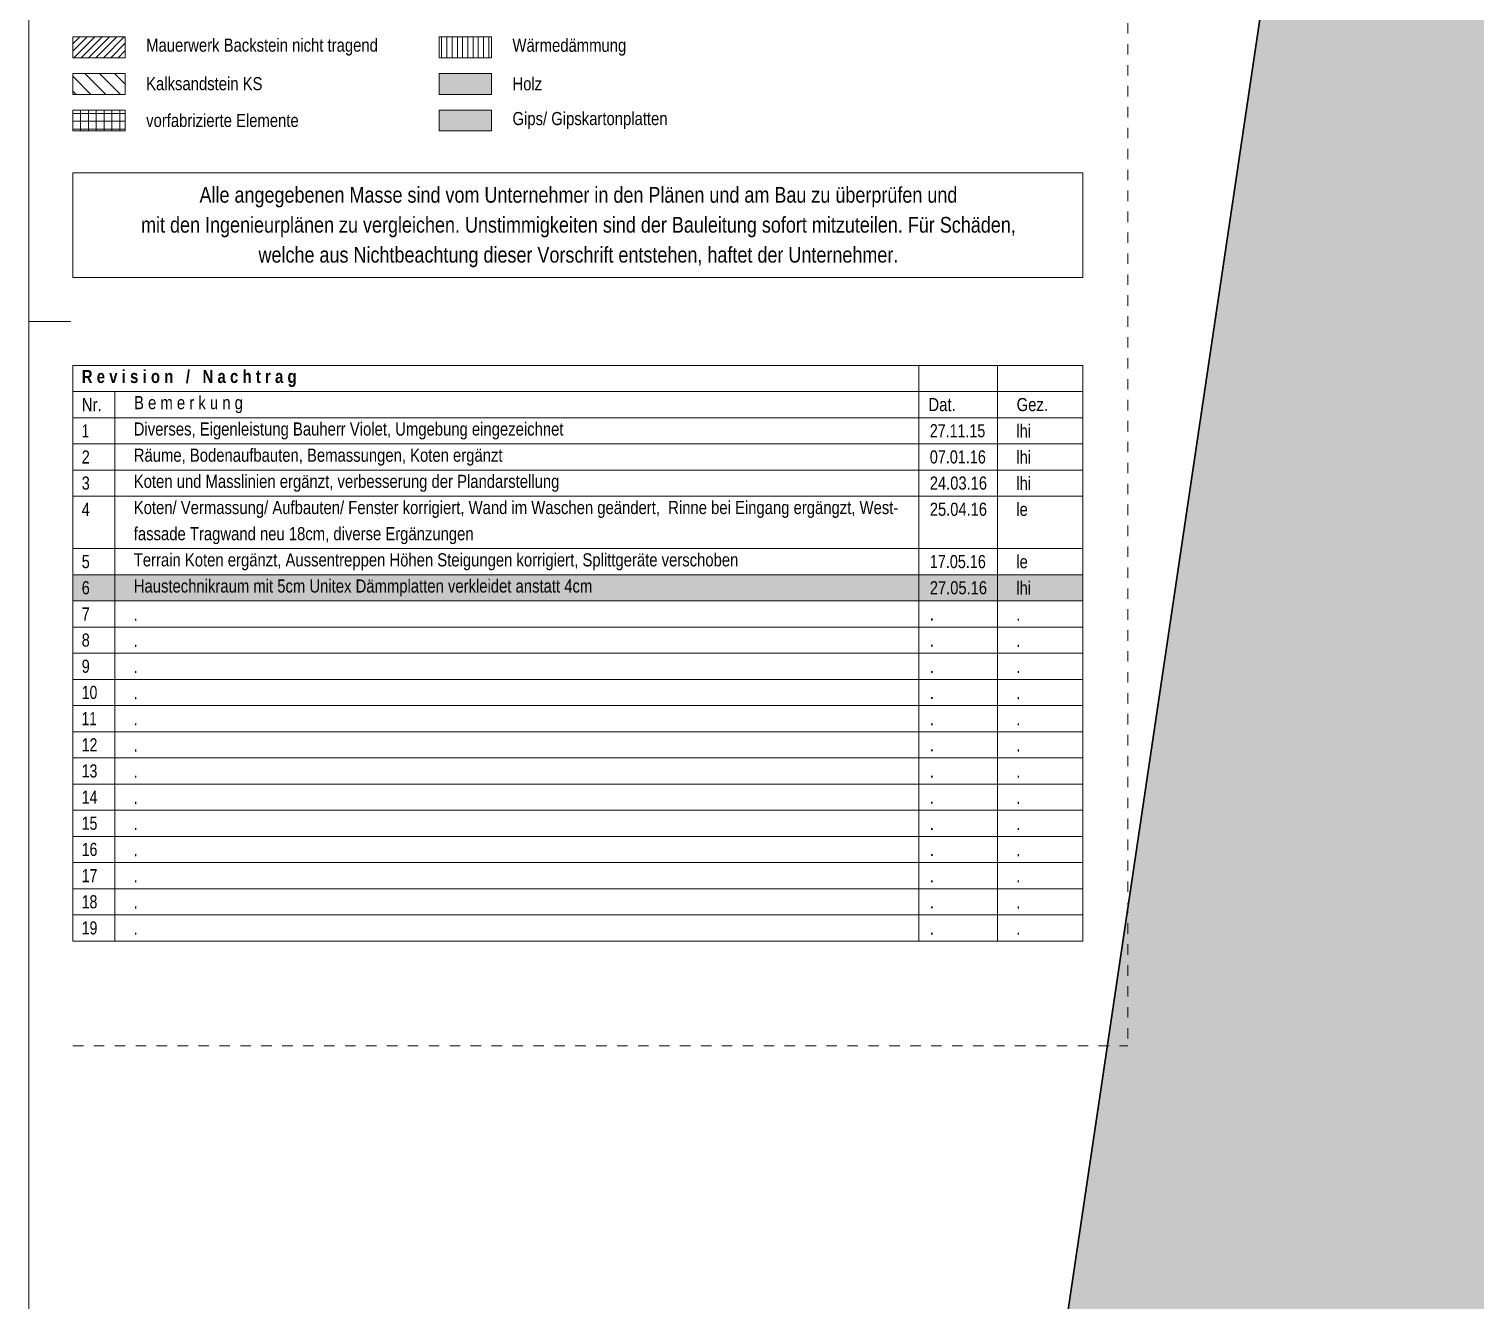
# Model space of a CAD drawing. Header units: metres. Extents: x -117 to -12, y 122 to 163.
# Drawn here: x -117.04 to -103.23, y 134.91 to 147.06 of the extents above; entities that cross this region are included whole.
import ezdxf

# ---------------------------------------------------------------- set-up
doc = ezdxf.new("R2010")
doc.units = ezdxf.units.M
for name, pattern in [('AUSGEZOGEN', [0]), ('STRICHLINIE_S4', [0.165, 0.125, -0.04]), ('VERDECKT2_S2', [0.09, 0.05, -0.04])]:
    doc.linetypes.add(name, pattern=pattern)
for name, color, linetype, lineweight in [('XR$1$Gartenanlagen', 117, 'STRICHLINIE_S4', 13), ('XR$1$Hilfskonstruktion', 5, 'VERDECKT2_S2', 13), ('XR$1$Parzelle', 117, 'AUSGEZOGEN', 35), ('XR$1$Plankopf', 7, 'AUSGEZOGEN', 13)]:
    doc.layers.add(name, color=color, linetype=linetype, lineweight=lineweight)
doc.styles.add('ARIALNARROW', font='ARIALN.TTF')

# ---------------------------------------------------------------- blocks, each defined once
blk = doc.blocks.new('COMPLEXOBJECT_19')
at = {"layer": 'XR$1$Parzelle', "color": 7}
blk.add_line((-104.676, 151.253), (-108.866, 123), dxfattribs=at)

msp = doc.modelspace()

# ---------------------------------------------------------------- hatches: boundary and pattern name
at = {"layer": 'XR$1$Gartenanlagen', "linetype": 'AUSGEZOGEN', "lineweight": -3}
h = msp.add_hatch(color=254, dxfattribs=at)
h.paths.add_polyline_path([(-28.4581, 146.738), (-28.4581, 149.458), (-28.4581, 149.758), (-30.393, 151.7134), (-32.1607, 149.9457), (-33.9285, 151.7134), (-35.6963, 149.9457), (-37.464, 151.7134), (-39.2318, 149.9457), (-45.449, 156.158), (-71.7431, 156.158), (-71.7431, 146.738)])
h.paths.add_polyline_path([(-80.8054, 151.7796), (-80.8054, 156.158), (-98.7957, 156.158), (-99.026, 156.1587), (-99.026, 156.158), (-99.1625, 156.0402), (-104.6764, 151.253), (-108.8664, 122.9999), (-31.5181, 122.8431), (-31.5181, 132.438), (-71.6081, 132.438), (-71.6081, 135.438), (-72.4331, 135.438), (-72.4331, 135.378), (-73.4331, 135.378), (-73.4331, 135.438), (-80.1306, 135.438), (-80.1306, 143.738), (-75.4451, 143.738), (-75.4451, 151.7796)])
h.paths.add_polyline_path([(-83.0212, 153.948), (-83.0212, 154.448), (-86.9116, 154.448), (-86.9116, 153.948)])
h.paths.add_polyline_path([(-86.9116, 145.648), (-86.9116, 145.148), (-83.0212, 145.148), (-83.0212, 145.648)])
h.paths.add_polyline_path([(-87.8415, 144.748), (-87.8415, 155.348), (-82.6212, 155.348), (-82.6212, 144.748)], flags=16)
at = {"layer": 'XR$1$Plankopf'}
h = msp.add_hatch(dxfattribs=at)
h.set_pattern_fill('SCHRAFFUR_31', color=256, scale=0.05, style=0, pattern_type=2)
h.set_pattern_definition([(45, (0, 0), (-0.07071068, 0.07071068), []), (45, (-0.03536, 0.03536), (-0.07071068, 0.07071068), [])])
h.paths.add_polyline_path([(-116.6233, 146.7821), (-116.1233, 146.7821), (-116.1233, 146.9821), (-116.6233, 146.9821)], flags=0)
h = msp.add_hatch(dxfattribs=at)
h.set_pattern_fill('SCHRAFFUR_9', color=256, scale=0.05, style=0, pattern_type=2)
h.set_pattern_definition([(90, (0, 0), (-0.1, 6e-18), []), (90, (-0.05, 6e-18), (-0.1, 6e-18), [])])
h.paths.add_polyline_path([(-113.1233, 146.7821), (-112.6233, 146.7821), (-112.6233, 146.9821), (-113.1233, 146.9821)], flags=0)
h = msp.add_hatch(dxfattribs=at)
h.set_pattern_fill('SCHRAFFUR_2', color=256, scale=0.05, style=0, pattern_type=2)
h.set_pattern_definition([(135, (0, 0), (-0.14142136, -0.14142136), []), (135, (-0.07071, -0.07071), (-0.14142136, -0.14142136), [])])
h.paths.add_polyline_path([(-116.1233, 146.4321), (-116.1233, 146.6321), (-116.6233, 146.6321), (-116.6233, 146.4321)], flags=0)
for color, points in [(42, [(-113.1233, 146.4321), (-112.6233, 146.4321), (-112.6233, 146.6321), (-113.1233, 146.6321)]), (9, [(-113.1233, 146.0821), (-112.6233, 146.0821), (-112.6233, 146.2821), (-113.1233, 146.2821)]), (3, [(-116.6233, 141.8421), (-116.6233, 141.5921), (-106.9733, 141.5921), (-106.9733, 141.8421)])]:
    msp.add_hatch(color=color, dxfattribs=at).paths.add_polyline_path(points)
h = msp.add_hatch(dxfattribs=at)
h.set_pattern_fill('SCHRAFFUR_7', color=256, scale=0.05, style=0, pattern_type=2)
h.set_pattern_definition([(0, (0, 0), (0, 0.075), []), (90, (0, 0), (-0.075, 5e-18), [])])
h.paths.add_polyline_path([(-116.1233, 146.0821), (-116.1233, 146.2821), (-116.6233, 146.2821), (-116.6233, 146.0821)], flags=0)

# ---------------------------------------------------------------- linework, layer by layer
at = {"layer": 'XR$1$Hilfskonstruktion'}
for p in [(-106.5433, 159.1121), (-116.6233, 137.3421)]:
    msp.add_line(p, (-106.5433, 137.3421), dxfattribs=at)
at = {"layer": 'XR$1$Plankopf'}
for p, q in [((-117.0433, 122.1121), (-117.0433, 159.1121)), ((-116.1233, 146.9821), (-116.6233, 146.9821)), ((-116.6233, 146.7821), (-116.6233, 146.9821)), ((-116.1233, 146.7821), (-116.1233, 146.9821)), ((-112.6233, 146.9821), (-113.1233, 146.9821)), ((-113.1233, 146.9821), (-113.1233, 146.7821)), ((-112.6233, 146.7821), (-112.6233, 146.9821)), ((-116.6233, 146.7821), (-116.1233, 146.7821)), ((-113.1233, 146.7821), (-112.6233, 146.7821)), ((-116.6233, 146.6321), (-116.1233, 146.6321)), ((-116.6233, 146.4321), (-116.6233, 146.6321)), ((-116.1233, 146.6321), (-116.1233, 146.4321)), ((-112.6233, 146.6321), (-113.1233, 146.6321)), ((-113.1233, 146.6321), (-113.1233, 146.4321)), ((-112.6233, 146.6321), (-112.6233, 146.4321)), ((-112.6233, 146.4321), (-112.6233, 146.6321)), ((-116.1233, 146.4321), (-116.6233, 146.4321)), ((-113.1233, 146.4321), (-112.6233, 146.4321)), ((-116.6233, 146.2821), (-116.1233, 146.2821)), ((-116.6233, 146.0821), (-116.6233, 146.2821)), ((-116.1233, 146.2821), (-116.1233, 146.0821)), ((-112.6233, 146.2821), (-113.1233, 146.2821)), ((-113.1233, 146.2821), (-113.1233, 146.0821)), ((-112.6233, 146.0821), (-112.6233, 146.2821)), ((-116.1233, 146.0821), (-116.6233, 146.0821)), ((-113.1233, 146.0821), (-112.6233, 146.0821)), ((-116.6233, 145.6821), (-116.6233, 144.6821)), ((-106.9733, 145.6821), (-116.6233, 145.6821)), ((-106.9733, 144.6821), (-106.9733, 145.6821)), ((-116.6233, 144.6821), (-106.9733, 144.6821)), ((-117.0433, 144.2621), (-116.6433, 144.2621)), ((-116.6233, 143.8421), (-106.9733, 143.8421)), ((-116.6233, 143.8421), (-116.6233, 138.3421)), ((-108.5407, 138.3421), (-108.5407, 143.8421)), ((-107.7907, 138.3421), (-107.7907, 143.8421)), ((-106.9733, 138.3421), (-106.9733, 143.8421)), ((-116.6233, 143.5921), (-106.9733, 143.5921)), ((-116.2231, 143.5921), (-116.2231, 138.3421)), ((-116.6233, 143.3421), (-106.9733, 143.3421)), ((-116.6233, 143.0921), (-106.9733, 143.0921)), ((-116.6233, 142.8421), (-106.9733, 142.8421)), ((-116.6233, 142.5921), (-106.9733, 142.5921)), ((-116.6233, 142.0921), (-106.9733, 142.0921)), ((-116.6233, 141.8421), (-106.9733, 141.8421)), ((-116.6233, 141.5921), (-106.9733, 141.5921)), ((-116.6233, 141.3421), (-106.9733, 141.3421)), ((-116.6233, 141.0921), (-106.9733, 141.0921)), ((-116.6233, 141.0921), (-106.9733, 141.0921)), ((-116.6233, 140.8421), (-106.9733, 140.8421)), ((-116.6233, 140.5921), (-106.9733, 140.5921)), ((-116.6233, 140.3421), (-106.9733, 140.3421)), ((-116.6233, 140.0921), (-106.9733, 140.0921)), ((-116.6233, 139.8421), (-106.9733, 139.8421)), ((-116.6233, 139.5921), (-106.9733, 139.5921)), ((-116.6233, 139.3421), (-106.9733, 139.3421)), ((-116.6233, 139.0921), (-106.9733, 139.0921)), ((-116.6233, 138.8421), (-106.9733, 138.8421)), ((-116.6233, 138.5921), (-106.9733, 138.5921)), ((-116.6233, 138.3421), (-106.9733, 138.3421))]:
    msp.add_line(p, q, dxfattribs=at)

# ---------------------------------------------------------------- block references
at = {"layer": 'XR$1$Parzelle', "color": 7}
msp.add_blockref('COMPLEXOBJECT_19', (0, 0), dxfattribs=at)

# ---------------------------------------------------------------- texts
at = {"layer": 'XR$1$Plankopf', "char_height": 0.125, "attachment_point": 4, "style": 'ARIALNARROW'}
for s, insert, width in [('\\W0.99;Mauerwerk\\~Backstein\\~nicht\\~tragend', (-115.9233, 146.8834), 2.287099), ('\\W0.99;Wärmedämmung', (-112.4233, 146.8821), 1.155875), ('\\W0.99;Kalksandstein\\~KS', (-115.9233, 146.5334), 1.178738), ('\\W0.99;Holz', (-112.4233, 146.5321), 0.347348), ('\\W0.99;vorfabrizierte\\~Elemente', (-115.9233, 146.1821), 1.526659), ('\\W0.99;Gips/\\~Gipskartonplatten', (-112.4233, 146.1821), 1.547356), ('{\\fArial Narrow|i0|b1;\\H0.125000;\\W1.000000;\\C7;R e v i s i o n   /   N a c h t r a g}\\P', (-116.539, 143.7175), 2.11296), ('\\W1.00;Nr.', (-116.539, 143.4675), 0.253955), ('\\W0.99;B\\~e\\~m\\~e\\~r\\~k\\~u\\~n\\~g', (-116.039, 143.4675), 1.107934), ('\\W0.99;Dat.', (-108.449, 143.4675), 0.324612), ('\\W0.99;Gez.', (-107.6065, 143.4675), 0.361641), ('\\W0.99;Diverses,\\~Eigenleistung\\~Bauherr\\~Violet,\\~Umgebung\\~eingezeichnet', (-116.0415, 143.216), 4.187112), ('\\W0.95;27.11.15', (-108.4359, 143.2175), 0.613618), ('\\W0.98;lhi', (-107.6091, 143.216), 0.202827), ('\\W0.89;1', (-116.539, 143.2175), 0.134784), ('\\W0.97;2', (-116.539, 142.9675), 0.140097), ('\\W0.99;Räume,\\~Bodenaufbauten,\\~Bemassungen,\\~Koten\\~ergänzt', (-116.0415, 142.966), 3.603807), ('\\W0.96;07.01.16', (-108.4359, 142.9675), 0.614421), ('\\W0.98;lhi', (-107.6091, 142.966), 0.202827), ('\\W0.97;3', (-116.539, 142.7175), 0.140097), ('\\W0.99;Koten\\~und\\~Masslinien\\~ergänzt,\\~verbesserung\\~der\\~Plandarstellung', (-116.0415, 142.716), 4.145405), ('\\W0.98;24.03.16', (-108.4359, 142.7175), 0.615245), ('\\W0.98;lhi', (-107.6091, 142.716), 0.202827), ('\\W0.97;4', (-116.539, 142.4675), 0.140097), ('\\W0.99;Koten/\\~Vermassung/\\~Aufbauten/\\~Fenster\\~korrigiert,\\~Wand\\~im\\~Waschen\\~geändert,\\~\\~Rinne\\~bei\\~Eingang\\~ergängzt,\\~West-', (-116.0415, 142.466), 7.405912), ('\\W0.98;25.04.16', (-108.4359, 142.4675), 0.615245), ('\\W0.98;le', (-107.6091, 142.466), 0.171494), ('\\W0.99;fassade\\~Tragwand\\~neu\\~18cm,\\~diverse\\~Ergänzungen', (-116.0415, 142.216), 3.324458), ('\\W0.99;Terrain\\~Koten\\~ergänzt,\\~Aussentreppen\\~Höhen\\~Steigungen\\~korrigiert,\\~Splittgeräte\\~verschoben', (-116.0415, 141.966), 5.868396), ('\\W0.97;5', (-116.539, 141.9675), 0.140097), ('\\W0.96;17.05.16', (-108.4359, 141.9675), 0.614421), ('\\W0.98;le', (-107.6091, 141.966), 0.171494), ('\\W0.97;6', (-116.539, 141.7175), 0.140097), ('\\W0.99;Haustechnikraum\\~mit\\~5cm\\~Unitex\\~Dämmplatten\\~verkleidet\\~anstatt\\~4cm', (-116.0415, 141.716), 4.462092), ('\\W0.98;27.05.16', (-108.4359, 141.7175), 0.615245), ('\\W0.98;lhi', (-107.6091, 141.716), 0.202827), ('\\W0.97;7', (-116.539, 141.4675), 0.140097), ('\\W0.96;.', (-116.0415, 141.466), 0.099498), ('\\W0.96;.', (-108.4359, 141.4675), 0.099498), ('\\W0.96;.', (-107.6091, 141.466), 0.099498), ('\\W0.97;8', (-116.539, 141.2175), 0.140097), ('\\W0.96;.', (-116.0415, 141.216), 0.099498), ('\\W0.96;.', (-108.4359, 141.2175), 0.099498), ('\\W0.96;.', (-107.6091, 141.216), 0.099498), ('\\W0.97;9', (-116.539, 140.9675), 0.140097), ('\\W0.96;.', (-116.0415, 140.966), 0.099498), ('\\W0.96;.', (-108.4359, 140.9675), 0.099498), ('\\W0.96;.', (-107.6091, 140.966), 0.099498), ('\\W0.94;10', (-116.539, 140.7175), 0.217004), ('\\W0.96;.', (-116.0415, 140.716), 0.099498), ('\\W0.96;.', (-108.4359, 140.7175), 0.099498), ('\\W0.96;.', (-107.6091, 140.716), 0.099498), ('\\W0.90;11', (-116.539, 140.4675), 0.214424), ('\\W0.96;.', (-116.0415, 140.466), 0.099498), ('\\W0.96;.', (-108.4359, 140.4675), 0.099498), ('\\W0.96;.', (-107.6091, 140.466), 0.099498), ('\\W0.94;12', (-116.539, 140.2175), 0.217004), ('\\W0.96;.', (-116.0415, 140.216), 0.099498), ('\\W0.96;.', (-108.4359, 140.2175), 0.099498), ('\\W0.96;.', (-107.6091, 140.216), 0.099498), ('\\W0.94;13', (-116.539, 139.9675), 0.217004), ('\\W0.96;.', (-116.0415, 139.966), 0.099498), ('\\W0.96;.', (-108.4359, 139.9675), 0.099498), ('\\W0.96;.', (-107.6091, 139.966), 0.099498), ('\\W0.94;14', (-116.539, 139.7175), 0.217004), ('\\W0.96;.', (-116.0415, 139.716), 0.099498), ('\\W0.96;.', (-108.4359, 139.7175), 0.099498), ('\\W0.96;.', (-107.6091, 139.716), 0.099498), ('\\W0.94;15', (-116.539, 139.4675), 0.217004), ('\\W0.96;.', (-116.0415, 139.466), 0.099498), ('\\W0.96;.', (-108.4359, 139.4675), 0.099498), ('\\W0.96;.', (-107.6091, 139.466), 0.099498), ('\\W0.94;16', (-116.539, 139.2175), 0.217004), ('\\W0.96;.', (-116.0415, 139.216), 0.099498), ('\\W0.96;.', (-108.4359, 139.2175), 0.099498), ('\\W0.96;.', (-107.6091, 139.216), 0.099498), ('\\W0.94;17', (-116.539, 138.9675), 0.217004), ('\\W0.96;.', (-116.0415, 138.966), 0.099498), ('\\W0.96;.', (-108.4359, 138.9675), 0.099498), ('\\W0.96;.', (-107.6091, 138.966), 0.099498), ('\\W0.94;18', (-116.539, 138.7175), 0.217004), ('\\W0.96;.', (-116.0415, 138.716), 0.099498), ('\\W0.96;.', (-108.4359, 138.7175), 0.099498), ('\\W0.96;.', (-107.6091, 138.716), 0.099498), ('\\W0.94;19', (-116.539, 138.4675), 0.217004), ('\\W0.96;.', (-116.0415, 138.466), 0.099498), ('\\W0.96;.', (-108.4359, 138.4675), 0.099498), ('\\W0.96;.', (-107.6091, 138.466), 0.099498)]:
    msp.add_mtext(s, dxfattribs=dict(at, insert=insert, width=width))
at = {"layer": 'XR$1$Plankopf', "insert": (-111.7933, 145.5471), "char_height": 0.15, "width": 10.049538, "attachment_point": 2, "line_spacing_factor": 1.144578, "style": 'ARIALNARROW'}
msp.add_mtext('{\\fArial Narrow|i0|b0;\\H0.150000;\\W1.000000;\\C7;Alle angegebenen Masse sind vom Unternehmer in den Plänen und am Bau zu überprüfen und}\\P{\\fArial Narrow|i0|b0;\\H0.150000;\\W1.000000;\\C7;mit den Ingenieurplänen zu vergleichen. Unstimmigkeiten sind der Bauleitung sofort mitzuteilen. Für Schäden,}\\P{\\fArial Narrow|i0|b0;\\H0.150000;\\W1.000000;\\C7;welche aus Nichtbeachtung dieser Vorschrift entstehen, haftet der Unternehmer.}\\P', dxfattribs=at)

doc.saveas('drawing.dxf')
